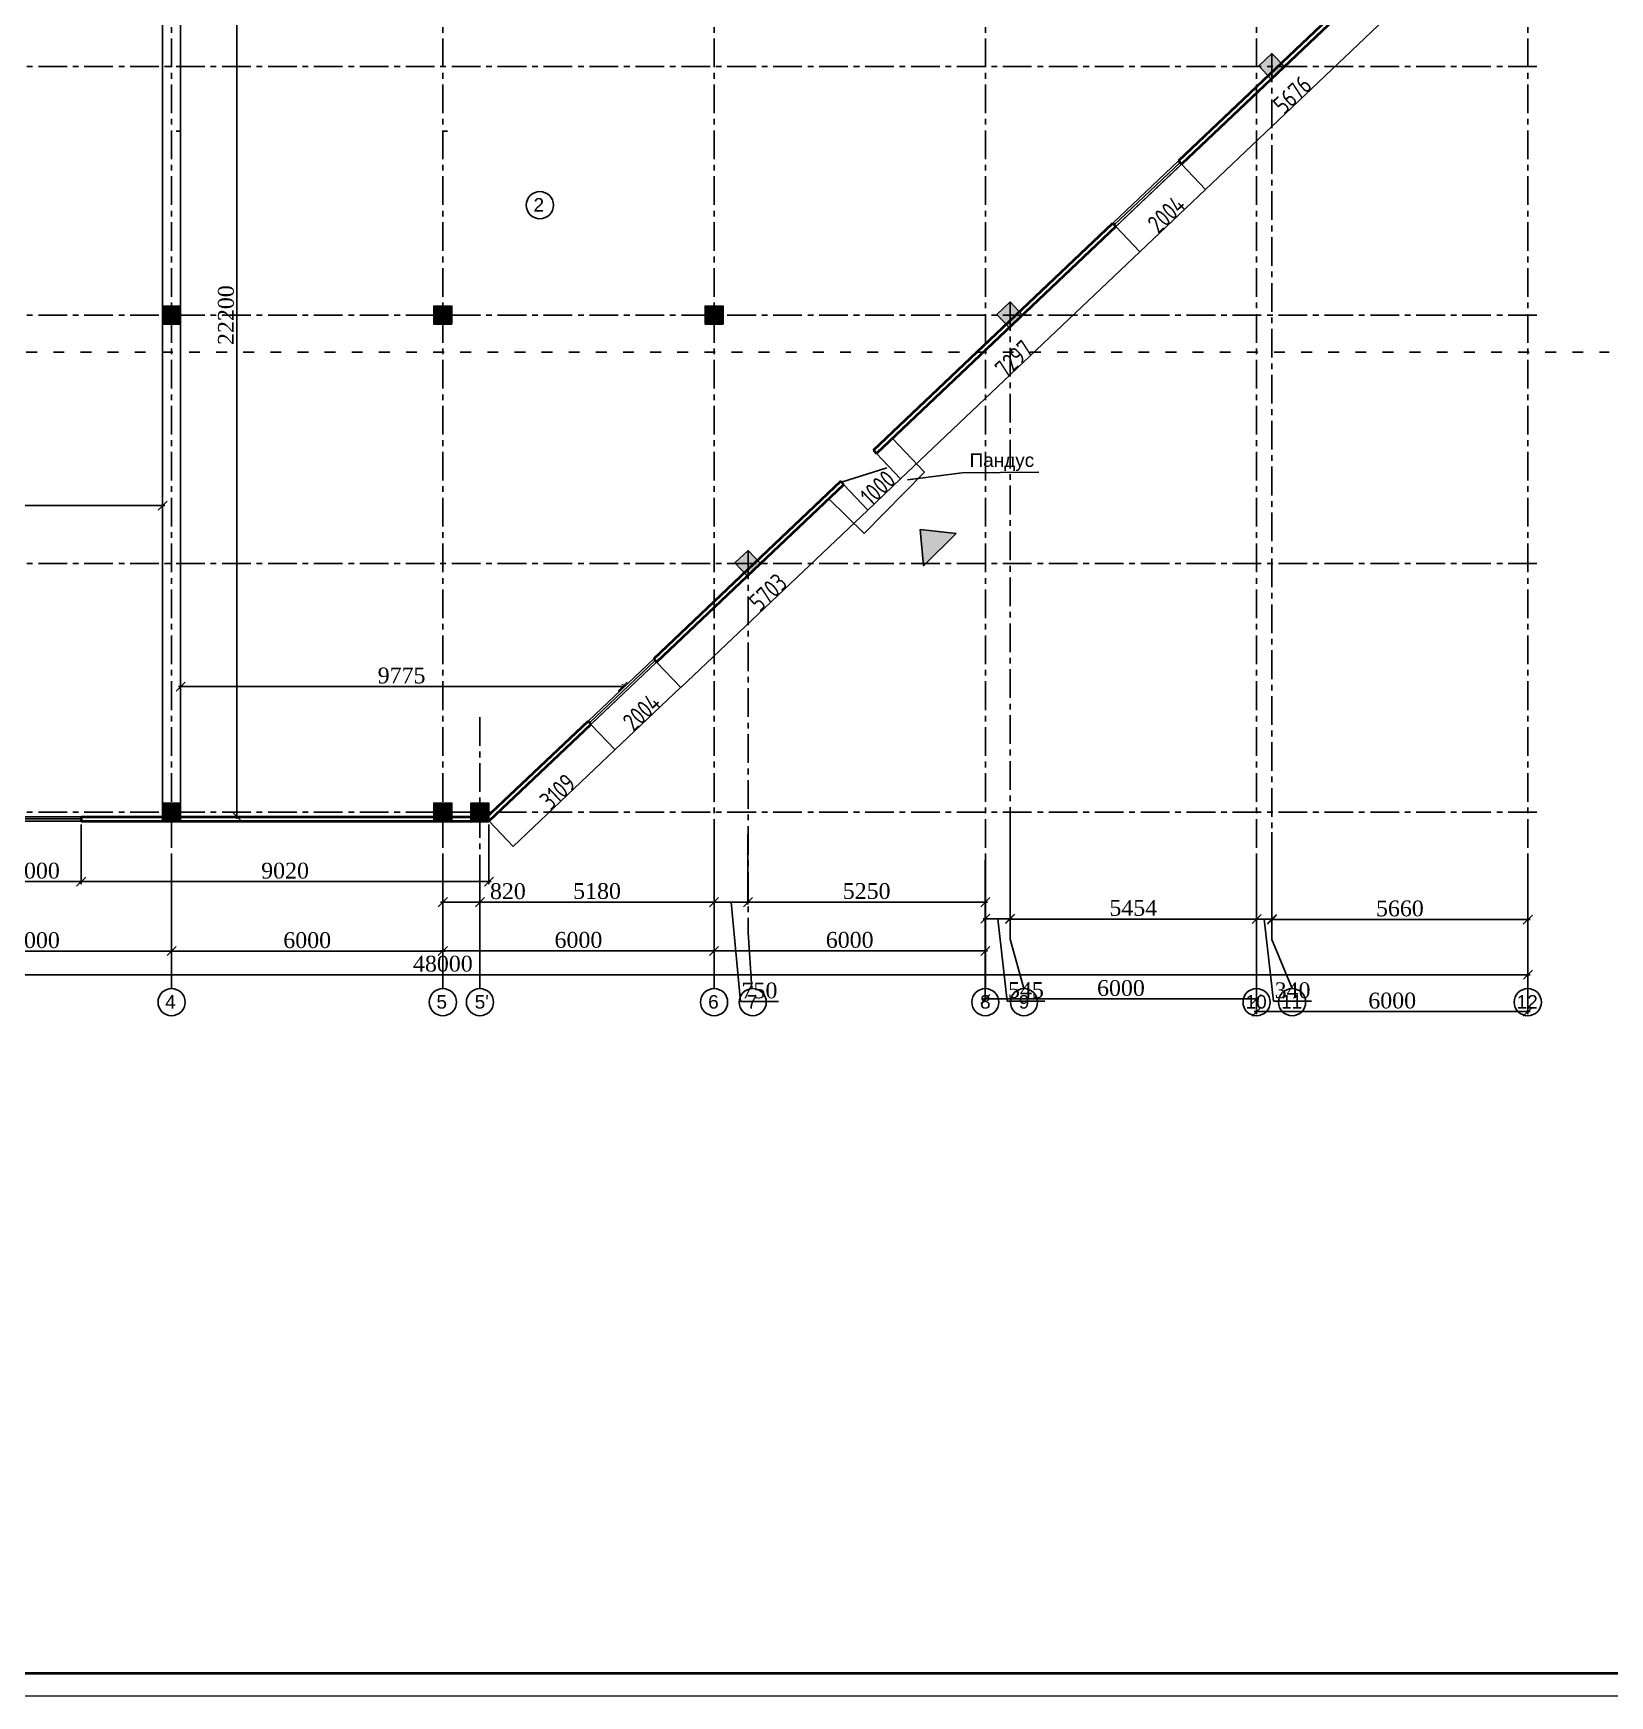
# Model space of a CAD drawing. Header units: millimetres. Extents: x 72928 to 1386960, y 320086 to 445536.
# Drawn here: x 889571 to 924442, y 367737 to 404527 of the extents above; entities that cross this region are included whole.
import ezdxf

# ---------------------------------------------------------------- set-up
doc = ezdxf.new("R2010")
doc.units = ezdxf.units.MM
doc.linetypes.add('ACAD_ISO03W100', pattern=[30, 12, -18])
doc.linetypes.add('CENTER', pattern=[50.8, 31.75, -6.35, 6.35, -6.35])
doc.layers.get('Defpoints').update_dxf_attribs({"color": 140})
doc.layers.add('ђЂЊЉЂ', color=7, linetype='Continuous')
doc.styles.add('Arch-Dim', font='romans.shx', dxfattribs={"width": 0.75})
doc.styles.add('ira', font='arial.ttf', dxfattribs={"height": 3})
doc.styles.add('J~stule', font='dutch.ttf')
doc.dimstyles.new('Annotative-UK', dxfattribs={"dimscale": 0, "dimtxt": 2.5, "dimasz": 1.5, "dimexe": 1.5, "dimexo": 1.5, "dimgap": 0.8, "dimtad": 1, "dimdec": 0, "dimdsep": 46, "dimtxsty": 'Arch-Dim', "dimblk": 'ARCHTICK', "dimcen": 2.5, "dimadec": 1, "dimazin": 2, "dimtfac": 1, "dimtdec": 0, "dimtix": 1, "dimtmove": 2, "dimatfit": 3, "dimfxl": 1, "dimtolj": 1, "dimtzin": 0, "dimarcsym": 0})
doc.dimstyles.new('J~style', dxfattribs={"dimscale": 100, "dimtxt": 3.5, "dimasz": 2, "dimexe": 0.55, "dimexo": 0.725, "dimtad": 1, "dimdec": 0, "dimdsep": 46, "dimtxsty": 'J~stule', "dimblk": 'OBLIQUE', "dimcen": 2, "dimdle": 0.5, "dimadec": 0, "dimazin": 0, "dimtfac": 1, "dimtdec": 0, "dimtmove": 0, "dimatfit": 3, "dimfxl": 1, "dimarcsym": 0})

# ---------------------------------------------------------------- blocks, each defined once
blk = doc.blocks.new('_Oblique')
at = {"color": 0, "linetype": 'ByBlock', "lineweight": -2}
blk.add_line((-0.5, -0.5), (0.5, 0.5), dxfattribs=at)
blk = doc.blocks.new('*D90')
at = {"color": 0, "lineweight": -2, "transparency": 16777216}
for p, q in [((874631, 384771), (874631, 383638)), ((922631, 384083), (922631, 383638)), ((874581, 383693), (922681, 383693))]:
    blk.add_line(p, q, dxfattribs=at)
at = {"layer": 'Defpoints', "color": 0, "transparency": 16777216}
for p in [(874631, 384843), (922631, 384156), (922631, 383693)]:
    blk.add_point(p, dxfattribs=at)
at = {"color": 0, "lineweight": -2, "transparency": 16777216, "xscale": 200, "yscale": 200, "zscale": 200, "rotation": 180}
blk.add_blockref('_Oblique', (874631, 383693), dxfattribs=at)
at = {"color": 0, "lineweight": -2, "transparency": 16777216, "xscale": 200, "yscale": 200, "zscale": 200}
blk.add_blockref('_Oblique', (922631, 383693), dxfattribs=at)
at = {"color": 0, "transparency": 16777216, "insert": (898631, 383935), "char_height": 350, "attachment_point": 5, "style": 'J~stule'}
blk.add_mtext('48000', dxfattribs=at)
blk = doc.blocks.new('*D93')
at = {"color": 0, "lineweight": -2, "transparency": 16777216}
for p, q in [((892630, 385338), (892630, 384160)), ((886580, 384215), (892680, 384215)), ((886630, 384443), (886630, 384160))]:
    blk.add_line(p, q, dxfattribs=at)
at = {"layer": 'Defpoints', "color": 0, "transparency": 16777216}
for p in [(892630, 385410), (886630, 384515), (892630, 384215)]:
    blk.add_point(p, dxfattribs=at)
at = {"color": 0, "lineweight": -2, "transparency": 16777216, "xscale": 200, "yscale": 200, "zscale": 200, "rotation": 180}
blk.add_blockref('_Oblique', (886630, 384215), dxfattribs=at)
at = {"color": 0, "lineweight": -2, "transparency": 16777216, "xscale": 200, "yscale": 200, "zscale": 200}
blk.add_blockref('_Oblique', (892630, 384215), dxfattribs=at)
at = {"color": 0, "transparency": 16777216, "insert": (889630, 384456), "char_height": 350, "attachment_point": 5, "style": 'J~stule'}
blk.add_mtext('6000', dxfattribs=at)
blk = doc.blocks.new('*D94')
at = {"color": 0, "lineweight": -2, "transparency": 16777216}
for p, q in [((892630, 385338), (892630, 384160)), ((898630, 384546), (898630, 384160)), ((892580, 384215), (898680, 384215))]:
    blk.add_line(p, q, dxfattribs=at)
at = {"layer": 'Defpoints', "color": 0, "transparency": 16777216}
for p in [(892630, 385410), (898630, 384619), (898630, 384215)]:
    blk.add_point(p, dxfattribs=at)
at = {"color": 0, "lineweight": -2, "transparency": 16777216, "xscale": 200, "yscale": 200, "zscale": 200, "rotation": 180}
blk.add_blockref('_Oblique', (892630, 384215), dxfattribs=at)
at = {"color": 0, "lineweight": -2, "transparency": 16777216, "xscale": 200, "yscale": 200, "zscale": 200}
blk.add_blockref('_Oblique', (898630, 384215), dxfattribs=at)
at = {"color": 0, "transparency": 16777216, "insert": (895630, 384456), "char_height": 350, "attachment_point": 5, "style": 'J~stule'}
blk.add_mtext('6000', dxfattribs=at)
blk = doc.blocks.new('*D95')
at = {"color": 0, "lineweight": -2, "transparency": 16777216}
for p, q in [((898630, 384546), (898630, 384166)), ((904630, 384546), (904630, 384166)), ((898580, 384221), (904680, 384221))]:
    blk.add_line(p, q, dxfattribs=at)
at = {"layer": 'Defpoints', "color": 0, "transparency": 16777216}
for p in [(898630, 384619), (904630, 384619), (904630, 384221)]:
    blk.add_point(p, dxfattribs=at)
at = {"color": 0, "lineweight": -2, "transparency": 16777216, "xscale": 200, "yscale": 200, "zscale": 200, "rotation": 180}
blk.add_blockref('_Oblique', (898630, 384221), dxfattribs=at)
at = {"color": 0, "lineweight": -2, "transparency": 16777216, "xscale": 200, "yscale": 200, "zscale": 200}
blk.add_blockref('_Oblique', (904630, 384221), dxfattribs=at)
at = {"color": 0, "transparency": 16777216, "insert": (901630, 384462), "char_height": 350, "attachment_point": 5, "style": 'J~stule'}
blk.add_mtext('6000', dxfattribs=at)
blk = doc.blocks.new('*D96')
at = {"color": 0, "lineweight": -2, "transparency": 16777216}
for p, q in [((910630, 386229), (910630, 384166)), ((904630, 384546), (904630, 384166)), ((904580, 384221), (910680, 384221))]:
    blk.add_line(p, q, dxfattribs=at)
at = {"layer": 'Defpoints', "color": 0, "transparency": 16777216}
for p in [(910630, 386301), (904630, 384619), (910630, 384221)]:
    blk.add_point(p, dxfattribs=at)
at = {"color": 0, "lineweight": -2, "transparency": 16777216, "xscale": 200, "yscale": 200, "zscale": 200, "rotation": 180}
blk.add_blockref('_Oblique', (904630, 384221), dxfattribs=at)
at = {"color": 0, "lineweight": -2, "transparency": 16777216, "xscale": 200, "yscale": 200, "zscale": 200}
blk.add_blockref('_Oblique', (910630, 384221), dxfattribs=at)
at = {"color": 0, "transparency": 16777216, "insert": (907630, 384462), "char_height": 350, "attachment_point": 5, "style": 'J~stule'}
blk.add_mtext('6000', dxfattribs=at)
blk = doc.blocks.new('*D97')
at = {"color": 0, "lineweight": -2, "transparency": 16777216}
for p, q in [((910630, 386229), (910630, 383101)), ((916630, 385229), (916630, 383101)), ((910580, 383156), (916680, 383156))]:
    blk.add_line(p, q, dxfattribs=at)
at = {"layer": 'Defpoints', "color": 0, "transparency": 16777216}
for p in [(910630, 386301), (916630, 385302), (916630, 383156)]:
    blk.add_point(p, dxfattribs=at)
at = {"color": 0, "lineweight": -2, "transparency": 16777216, "xscale": 200, "yscale": 200, "zscale": 200, "rotation": 180}
blk.add_blockref('_Oblique', (910630, 383156), dxfattribs=at)
at = {"color": 0, "lineweight": -2, "transparency": 16777216, "xscale": 200, "yscale": 200, "zscale": 200}
blk.add_blockref('_Oblique', (916630, 383156), dxfattribs=at)
at = {"color": 0, "transparency": 16777216, "insert": (913630, 383397), "char_height": 350, "attachment_point": 5, "style": 'J~stule'}
blk.add_mtext('6000', dxfattribs=at)
blk = doc.blocks.new('*D98')
at = {"color": 0, "lineweight": -2, "transparency": 16777216}
for p, q in [((916630, 385229), (916630, 382822)), ((922630, 385142), (922630, 382822)), ((916580, 382877), (922680, 382877))]:
    blk.add_line(p, q, dxfattribs=at)
at = {"layer": 'Defpoints', "color": 0, "transparency": 16777216}
for p in [(916630, 385302), (922630, 385215), (922630, 382877)]:
    blk.add_point(p, dxfattribs=at)
at = {"color": 0, "lineweight": -2, "transparency": 16777216, "xscale": 200, "yscale": 200, "zscale": 200, "rotation": 180}
blk.add_blockref('_Oblique', (916630, 382877), dxfattribs=at)
at = {"color": 0, "lineweight": -2, "transparency": 16777216, "xscale": 200, "yscale": 200, "zscale": 200}
blk.add_blockref('_Oblique', (922630, 382877), dxfattribs=at)
at = {"color": 0, "transparency": 16777216, "insert": (919630, 383119), "char_height": 350, "attachment_point": 5, "style": 'J~stule'}
blk.add_mtext('6000', dxfattribs=at)
blk = doc.blocks.new('*D99')
at = {"color": 0, "lineweight": -2, "transparency": 16777216}
for p, q in [((898580, 385299), (899451, 385299)), ((898630, 385297), (898630, 385354)), ((899451, 385464), (899451, 385244)), ((899451, 385299), (900488, 385299))]:
    blk.add_line(p, q, dxfattribs=at)
at = {"layer": 'Defpoints', "color": 0, "transparency": 16777216}
for p in [(898630, 385224), (899451, 385537), (899451, 385299)]:
    blk.add_point(p, dxfattribs=at)
at = {"color": 0, "lineweight": -2, "transparency": 16777216, "xscale": 200, "yscale": 200, "zscale": 200, "rotation": 180}
blk.add_blockref('_Oblique', (898630, 385299), dxfattribs=at)
at = {"color": 0, "lineweight": -2, "transparency": 16777216, "xscale": 200, "yscale": 200, "zscale": 200}
blk.add_blockref('_Oblique', (899451, 385299), dxfattribs=at)
at = {"color": 0, "transparency": 16777216, "insert": (900069, 385540), "char_height": 350, "attachment_point": 5, "style": 'J~stule'}
blk.add_mtext('820', dxfattribs=at)
blk = doc.blocks.new('*D100')
at = {"color": 0, "lineweight": -2, "transparency": 16777216}
for p, q in [((904631, 386813), (904631, 385244)), ((899401, 385299), (904681, 385299)), ((899451, 385464), (899451, 385244))]:
    blk.add_line(p, q, dxfattribs=at)
at = {"layer": 'Defpoints', "color": 0, "transparency": 16777216}
for p in [(904631, 386886), (899451, 385537), (904631, 385299)]:
    blk.add_point(p, dxfattribs=at)
at = {"color": 0, "lineweight": -2, "transparency": 16777216, "xscale": 200, "yscale": 200, "zscale": 200, "rotation": 180}
blk.add_blockref('_Oblique', (899451, 385299), dxfattribs=at)
at = {"color": 0, "lineweight": -2, "transparency": 16777216, "xscale": 200, "yscale": 200, "zscale": 200}
blk.add_blockref('_Oblique', (904631, 385299), dxfattribs=at)
at = {"color": 0, "transparency": 16777216, "insert": (902041, 385543), "char_height": 350, "attachment_point": 5, "style": 'J~stule'}
blk.add_mtext('5180', dxfattribs=at)
blk = doc.blocks.new('*D101')
at = {"color": 0, "lineweight": -2, "transparency": 16777216}
for p, q in [((905380, 386813), (905380, 385244)), ((904580, 385299), (905430, 385299)), ((904630, 385556), (904630, 385244)), ((905005, 385299), (905214, 383099)), ((905214, 383099), (906057, 383099))]:
    blk.add_line(p, q, dxfattribs=at)
at = {"layer": 'Defpoints', "color": 0, "transparency": 16777216}
for p in [(905380, 386886), (904630, 385629), (905380, 385299)]:
    blk.add_point(p, dxfattribs=at)
at = {"color": 0, "lineweight": -2, "transparency": 16777216, "xscale": 200, "yscale": 200, "zscale": 200, "rotation": 180}
blk.add_blockref('_Oblique', (904630, 385299), dxfattribs=at)
at = {"color": 0, "lineweight": -2, "transparency": 16777216, "xscale": 200, "yscale": 200, "zscale": 200}
blk.add_blockref('_Oblique', (905380, 385299), dxfattribs=at)
at = {"color": 0, "transparency": 16777216, "insert": (905635, 383343), "char_height": 350, "attachment_point": 5, "style": 'J~stule'}
blk.add_mtext('750', dxfattribs=at)
blk = doc.blocks.new('*D102')
at = {"color": 0, "lineweight": -2, "transparency": 16777216}
for p, q in [((905380, 386813), (905380, 385244)), ((910630, 385710), (910630, 385244)), ((905330, 385299), (910680, 385299))]:
    blk.add_line(p, q, dxfattribs=at)
at = {"layer": 'Defpoints', "color": 0, "transparency": 16777216}
for p in [(905380, 386886), (910630, 385782), (910630, 385299)]:
    blk.add_point(p, dxfattribs=at)
at = {"color": 0, "lineweight": -2, "transparency": 16777216, "xscale": 200, "yscale": 200, "zscale": 200, "rotation": 180}
blk.add_blockref('_Oblique', (905380, 385299), dxfattribs=at)
at = {"color": 0, "lineweight": -2, "transparency": 16777216, "xscale": 200, "yscale": 200, "zscale": 200}
blk.add_blockref('_Oblique', (910630, 385299), dxfattribs=at)
at = {"color": 0, "transparency": 16777216, "insert": (908005, 385543), "char_height": 350, "attachment_point": 5, "style": 'J~stule'}
blk.add_mtext('5250', dxfattribs=at)
blk = doc.blocks.new('*D103')
at = {"color": 0, "lineweight": -2, "transparency": 16777216}
for p, q in [((911176, 387356), (911176, 384877)), ((910630, 385710), (910630, 384877)), ((910580, 384932), (911226, 384932)), ((910903, 384932), (911112, 383107)), ((911112, 383107), (911944, 383107))]:
    blk.add_line(p, q, dxfattribs=at)
at = {"layer": 'Defpoints', "color": 0, "transparency": 16777216}
for p in [(911176, 387429), (910630, 385782), (911176, 384932)]:
    blk.add_point(p, dxfattribs=at)
at = {"color": 0, "lineweight": -2, "transparency": 16777216, "xscale": 200, "yscale": 200, "zscale": 200, "rotation": 180}
blk.add_blockref('_Oblique', (910630, 384932), dxfattribs=at)
at = {"color": 0, "lineweight": -2, "transparency": 16777216, "xscale": 200, "yscale": 200, "zscale": 200}
blk.add_blockref('_Oblique', (911176, 384932), dxfattribs=at)
at = {"color": 0, "transparency": 16777216, "insert": (911528, 383352), "char_height": 350, "attachment_point": 5, "style": 'J~stule'}
blk.add_mtext('545', dxfattribs=at)
blk = doc.blocks.new('*D104')
at = {"color": 0, "lineweight": -2, "transparency": 16777216}
for p, q in [((911176, 387356), (911176, 384869)), ((916630, 385546), (916630, 384869)), ((911126, 384924), (916680, 384924))]:
    blk.add_line(p, q, dxfattribs=at)
at = {"layer": 'Defpoints', "color": 0, "transparency": 16777216}
for p in [(911176, 387429), (916630, 385618), (916630, 384924)]:
    blk.add_point(p, dxfattribs=at)
at = {"color": 0, "lineweight": -2, "transparency": 16777216, "xscale": 200, "yscale": 200, "zscale": 200, "rotation": 180}
blk.add_blockref('_Oblique', (911176, 384924), dxfattribs=at)
at = {"color": 0, "lineweight": -2, "transparency": 16777216, "xscale": 200, "yscale": 200, "zscale": 200}
blk.add_blockref('_Oblique', (916630, 384924), dxfattribs=at)
at = {"color": 0, "transparency": 16777216, "insert": (913903, 385169), "char_height": 350, "attachment_point": 5, "style": 'J~stule'}
blk.add_mtext('5454', dxfattribs=at)
blk = doc.blocks.new('*D105')
at = {"color": 0, "lineweight": -2, "transparency": 16777216}
for p, q in [((916970, 386845), (916970, 384869)), ((916630, 385546), (916630, 384869)), ((916580, 384924), (917020, 384924)), ((916800, 384924), (917005, 383106)), ((917005, 383106), (917847, 383106))]:
    blk.add_line(p, q, dxfattribs=at)
at = {"layer": 'Defpoints', "color": 0, "transparency": 16777216}
for p in [(916970, 386917), (916630, 385618), (916970, 384924)]:
    blk.add_point(p, dxfattribs=at)
at = {"color": 0, "lineweight": -2, "transparency": 16777216, "xscale": 200, "yscale": 200, "zscale": 200, "rotation": 180}
blk.add_blockref('_Oblique', (916630, 384924), dxfattribs=at)
at = {"color": 0, "lineweight": -2, "transparency": 16777216, "xscale": 200, "yscale": 200, "zscale": 200}
blk.add_blockref('_Oblique', (916970, 384924), dxfattribs=at)
at = {"color": 0, "transparency": 16777216, "insert": (917426, 383347), "char_height": 350, "attachment_point": 5, "style": 'J~stule'}
blk.add_mtext('340', dxfattribs=at)
blk = doc.blocks.new('*D106')
at = {"color": 0, "lineweight": -2, "transparency": 16777216}
for p, q in [((916970, 386845), (916970, 384858)), ((922630, 385349), (922630, 384858)), ((916920, 384913), (922680, 384913))]:
    blk.add_line(p, q, dxfattribs=at)
at = {"layer": 'Defpoints', "color": 0, "transparency": 16777216}
for p in [(916970, 386917), (922630, 385421), (922630, 384913)]:
    blk.add_point(p, dxfattribs=at)
at = {"color": 0, "lineweight": -2, "transparency": 16777216, "xscale": 200, "yscale": 200, "zscale": 200, "rotation": 180}
blk.add_blockref('_Oblique', (916970, 384913), dxfattribs=at)
at = {"color": 0, "lineweight": -2, "transparency": 16777216, "xscale": 200, "yscale": 200, "zscale": 200}
blk.add_blockref('_Oblique', (922630, 384913), dxfattribs=at)
at = {"color": 0, "transparency": 16777216, "insert": (919800, 385158), "char_height": 350, "attachment_point": 5, "style": 'J~stule'}
blk.add_mtext('5660', dxfattribs=at)
blk = doc.blocks.new('*D125')
at = {"color": 0, "lineweight": -2, "transparency": 16777216}
for p, q in [((874581, 394468), (874581, 394020)), ((874531, 394075), (892480, 394075)), ((892430, 394198), (892430, 394020))]:
    blk.add_line(p, q, dxfattribs=at)
at = {"layer": 'Defpoints', "color": 0, "transparency": 16777216}
for p in [(874581, 394540), (892430, 394270), (892430, 394075)]:
    blk.add_point(p, dxfattribs=at)
at = {"color": 0, "lineweight": -2, "transparency": 16777216, "xscale": 200, "yscale": 200, "zscale": 200, "rotation": 180}
blk.add_blockref('_Oblique', (874581, 394075), dxfattribs=at)
at = {"color": 0, "lineweight": -2, "transparency": 16777216, "xscale": 200, "yscale": 200, "zscale": 200}
blk.add_blockref('_Oblique', (892430, 394075), dxfattribs=at)
at = {"color": 0, "transparency": 16777216, "insert": (883506, 394320), "char_height": 350, "attachment_point": 5, "style": 'J~stule'}
blk.add_mtext('17850', dxfattribs=at)
blk = doc.blocks.new('*D126')
at = {"color": 0, "lineweight": -2, "transparency": 16777216}
for p, q in [((893204, 409390), (894130, 409390)), ((894075, 387140), (894075, 409440)), ((894028, 387190), (894130, 387190))]:
    blk.add_line(p, q, dxfattribs=at)
at = {"layer": 'Defpoints', "color": 0, "transparency": 16777216}
for p in [(893132, 409390), (894075, 409390), (893956, 387190)]:
    blk.add_point(p, dxfattribs=at)
at = {"color": 0, "lineweight": -2, "transparency": 16777216, "xscale": 200, "yscale": 200, "zscale": 200}
for p, rotation in [((894075, 409390), 90), ((894075, 387190), 270)]:
    blk.add_blockref('_Oblique', p, dxfattribs=dict(at, rotation=rotation))
at = {"color": 0, "transparency": 16777216, "insert": (893834, 398290), "char_height": 350, "attachment_point": 5, "rotation": 90, "style": 'J~stule'}
blk.add_mtext('22200', dxfattribs=at)
blk = doc.blocks.new('*D128')
at = {"color": 0, "lineweight": -2, "transparency": 16777216}
for p, q in [((892830, 390383), (892830, 390013)), ((892780, 390068), (902655, 390068)), ((902605, 390105), (902605, 390123))]:
    blk.add_line(p, q, dxfattribs=at)
at = {"layer": 'Defpoints', "color": 0, "transparency": 16777216}
for p in [(892830, 390455), (902605, 390068), (902605, 390032)]:
    blk.add_point(p, dxfattribs=at)
at = {"color": 0, "lineweight": -2, "transparency": 16777216, "xscale": 200, "yscale": 200, "zscale": 200, "rotation": 180}
blk.add_blockref('_Oblique', (892830, 390068), dxfattribs=at)
at = {"color": 0, "lineweight": -2, "transparency": 16777216, "xscale": 200, "yscale": 200, "zscale": 200}
blk.add_blockref('_Oblique', (902605, 390068), dxfattribs=at)
at = {"color": 0, "transparency": 16777216, "insert": (897718, 390313), "char_height": 350, "attachment_point": 5, "style": 'J~stule'}
blk.add_mtext('9775', dxfattribs=at)
blk = doc.blocks.new('*D116')
at = {"color": 0, "lineweight": -2, "transparency": 16777216}
for p, q in [((888630, 387018), (888630, 385698)), ((890630, 387018), (890630, 385698)), ((888580, 385753), (890680, 385753))]:
    blk.add_line(p, q, dxfattribs=at)
at = {"layer": 'Defpoints', "color": 0, "transparency": 16777216}
for p in [(888630, 387090), (890630, 387090), (890630, 385753)]:
    blk.add_point(p, dxfattribs=at)
at = {"color": 0, "lineweight": -2, "transparency": 16777216, "xscale": 200, "yscale": 200, "zscale": 200, "rotation": 180}
blk.add_blockref('_Oblique', (888630, 385753), dxfattribs=at)
at = {"color": 0, "lineweight": -2, "transparency": 16777216, "xscale": 200, "yscale": 200, "zscale": 200}
blk.add_blockref('_Oblique', (890630, 385753), dxfattribs=at)
at = {"color": 0, "transparency": 16777216, "insert": (889630, 385994), "char_height": 350, "attachment_point": 5, "style": 'J~stule'}
blk.add_mtext('2000', dxfattribs=at)
blk = doc.blocks.new('*D117')
at = {"color": 0, "lineweight": -2, "transparency": 16777216}
for p, q in [((890630, 387018), (890630, 385698)), ((899651, 387018), (899651, 385698)), ((890580, 385753), (899701, 385753))]:
    blk.add_line(p, q, dxfattribs=at)
at = {"layer": 'Defpoints', "color": 0, "transparency": 16777216}
for p in [(890630, 387090), (899651, 387090), (899651, 385753)]:
    blk.add_point(p, dxfattribs=at)
at = {"color": 0, "lineweight": -2, "transparency": 16777216, "xscale": 200, "yscale": 200, "zscale": 200, "rotation": 180}
blk.add_blockref('_Oblique', (890630, 385753), dxfattribs=at)
at = {"color": 0, "lineweight": -2, "transparency": 16777216, "xscale": 200, "yscale": 200, "zscale": 200}
blk.add_blockref('_Oblique', (899651, 385753), dxfattribs=at)
at = {"color": 0, "transparency": 16777216, "insert": (895141, 385994), "char_height": 350, "attachment_point": 5, "style": 'J~stule'}
blk.add_mtext('9020', dxfattribs=at)
blk = doc.blocks.new('_ArchTick')
at = {"color": 0, "linetype": 'ByBlock', "const_width": 0.15}
blk.add_lwpolyline([(-0.5, -0.5), (0.5, 0.5)], dxfattribs=at)
blk = doc.blocks.new('*D118')
at = {"color": 0, "lineweight": -2, "transparency": 16777216}
for p, q in [((901907, 389229), (902439, 388669)), ((900183, 386529), (902438, 388670)), ((899652, 387089), (900184, 386528))]:
    blk.add_line(p, q, dxfattribs=at)
at = {"layer": 'Defpoints', "color": 0, "transparency": 16777216}
for p in [(901906, 389231), (902438, 388670), (899651, 387090)]:
    blk.add_point(p, dxfattribs=at)
at = {"color": 0, "lineweight": -2, "transparency": 16777216, "xscale": 1.5, "yscale": 1.5, "zscale": 1.5}
for p, rotation in [((902438, 388670), 43.50549265948887), ((900183, 386529), 223.5054926594889)]:
    blk.add_blockref('_ArchTick', p, dxfattribs=dict(at, rotation=rotation))
at = {"color": 0, "transparency": 16777216, "insert": (901172, 387745), "char_height": 400, "attachment_point": 5, "rotation": 43.5055, "style": 'Arch-Dim'}
blk.add_mtext('\\A1;3109', dxfattribs=at)
blk = doc.blocks.new('*D119')
at = {"color": 0, "lineweight": -2, "transparency": 16777216}
for p, q in [((903360, 390609), (903892, 390048)), ((902438, 388670), (903891, 390049)), ((901907, 389229), (902439, 388669))]:
    blk.add_line(p, q, dxfattribs=at)
at = {"layer": 'Defpoints', "color": 0, "transparency": 16777216}
for p in [(903359, 390610), (903891, 390049), (901906, 389231)]:
    blk.add_point(p, dxfattribs=at)
at = {"color": 0, "lineweight": -2, "transparency": 16777216, "xscale": 1.5, "yscale": 1.5, "zscale": 1.5}
for p, rotation in [((903891, 390049), 43.5063542146918), ((902438, 388670), 223.5063542146918)]:
    blk.add_blockref('_ArchTick', p, dxfattribs=dict(at, rotation=rotation))
at = {"color": 0, "transparency": 16777216, "insert": (903027, 389505), "char_height": 400, "attachment_point": 5, "rotation": 43.5064, "style": 'Arch-Dim'}
blk.add_mtext('\\A1;2004', dxfattribs=at)
blk = doc.blocks.new('*D120')
at = {"color": 0, "lineweight": -2, "transparency": 16777216}
for p, q in [((907497, 394535), (908029, 393975)), ((903892, 390049), (908028, 393976)), ((903360, 390609), (903893, 390048))]:
    blk.add_line(p, q, dxfattribs=at)
at = {"layer": 'Defpoints', "color": 0, "transparency": 16777216}
for p in [(907496, 394536), (908028, 393976), (903359, 390610)]:
    blk.add_point(p, dxfattribs=at)
at = {"color": 0, "lineweight": -2, "transparency": 16777216, "xscale": 1.5, "yscale": 1.5, "zscale": 1.5}
for p, rotation in [((908028, 393976), 43.5063542146918), ((903892, 390049), 223.5063542146918)]:
    blk.add_blockref('_ArchTick', p, dxfattribs=dict(at, rotation=rotation))
at = {"color": 0, "transparency": 16777216, "insert": (905822, 392158), "char_height": 400, "attachment_point": 5, "rotation": 43.5064, "style": 'Arch-Dim'}
blk.add_mtext('\\A1;5703', dxfattribs=at)
blk = doc.blocks.new('*D121')
at = {"color": 0, "lineweight": -2, "transparency": 16777216}
for p, q in [((908224, 395225), (908756, 394664)), ((907497, 394535), (908029, 393975)), ((908028, 393976), (908755, 394665)), ((908755, 394665), (908756, 394666)), ((908028, 393976), (908027, 393975))]:
    blk.add_line(p, q, dxfattribs=at)
at = {"layer": 'Defpoints', "color": 0, "transparency": 16777216}
for p in [(908223, 395226), (907496, 394536), (908755, 394665)]:
    blk.add_point(p, dxfattribs=at)
at = {"color": 0, "lineweight": -2, "transparency": 16777216, "xscale": 1.5, "yscale": 1.5, "zscale": 1.5}
for p, rotation in [((908755, 394665), 223.5063542146918), ((908028, 393976), 43.50635421469178)]:
    blk.add_blockref('_ArchTick', p, dxfattribs=dict(at, rotation=rotation))
at = {"color": 0, "transparency": 16777216, "insert": (908253, 394466), "char_height": 400, "attachment_point": 5, "rotation": 43.5064, "style": 'Arch-Dim'}
blk.add_mtext('\\A1;1000', dxfattribs=at)
blk = doc.blocks.new('*D122')
at = {"color": 0, "lineweight": -2, "transparency": 16777216}
for p, q in [((913517, 400248), (914049, 399688)), ((908755, 394665), (914048, 399689)), ((908224, 395225), (908756, 394664))]:
    blk.add_line(p, q, dxfattribs=at)
at = {"layer": 'Defpoints', "color": 0, "transparency": 16777216}
for p in [(913516, 400250), (914048, 399689), (908223, 395226)]:
    blk.add_point(p, dxfattribs=at)
at = {"color": 0, "lineweight": -2, "transparency": 16777216, "xscale": 1.5, "yscale": 1.5, "zscale": 1.5}
for p, rotation in [((914048, 399689), 43.5063542146918), ((908755, 394665), 223.5063542146918)]:
    blk.add_blockref('_ArchTick', p, dxfattribs=dict(at, rotation=rotation))
at = {"color": 0, "transparency": 16777216, "insert": (911263, 397323), "char_height": 400, "attachment_point": 5, "rotation": 43.5064, "style": 'Arch-Dim'}
blk.add_mtext('\\A1;7297', dxfattribs=at)
blk = doc.blocks.new('*D107')
at = {"color": 0, "lineweight": -2, "transparency": 16777216}
for p, q in [((914970, 401628), (915502, 401067)), ((914048, 399689), (915501, 401068)), ((913517, 400248), (914049, 399688))]:
    blk.add_line(p, q, dxfattribs=at)
at = {"layer": 'Defpoints', "color": 0, "transparency": 16777216}
for p in [(914969, 401629), (915501, 401068), (913516, 400250)]:
    blk.add_point(p, dxfattribs=at)
at = {"color": 0, "lineweight": -2, "transparency": 16777216, "xscale": 1.5, "yscale": 1.5, "zscale": 1.5}
for p, rotation in [((915501, 401068), 43.5063542146918), ((914048, 399689), 223.5063542146918)]:
    blk.add_blockref('_ArchTick', p, dxfattribs=dict(at, rotation=rotation))
at = {"color": 0, "transparency": 16777216, "insert": (914636, 400524), "char_height": 400, "attachment_point": 5, "rotation": 43.5064, "style": 'Arch-Dim'}
blk.add_mtext('\\A1;2004', dxfattribs=at)
blk = doc.blocks.new('*D108')
at = {"color": 0, "lineweight": -2, "transparency": 16777216}
for p, q in [((919087, 405535), (919619, 404975)), ((915501, 401068), (919618, 404976)), ((914970, 401628), (915502, 401067))]:
    blk.add_line(p, q, dxfattribs=at)
at = {"layer": 'Defpoints', "color": 0, "transparency": 16777216}
for p in [(919086, 405536), (919618, 404976), (914969, 401629)]:
    blk.add_point(p, dxfattribs=at)
at = {"color": 0, "lineweight": -2, "transparency": 16777216, "xscale": 1.5, "yscale": 1.5, "zscale": 1.5}
for p, rotation in [((919618, 404976), 43.5063542146918), ((915501, 401068), 223.5063542146918)]:
    blk.add_blockref('_ArchTick', p, dxfattribs=dict(at, rotation=rotation))
at = {"color": 0, "transparency": 16777216, "insert": (917421, 403168), "char_height": 400, "attachment_point": 5, "rotation": 43.5064, "style": 'Arch-Dim'}
blk.add_mtext('\\A1;5676', dxfattribs=at)

msp = doc.modelspace()

# ---------------------------------------------------------------- hatches: boundary and pattern name
h = msp.add_hatch(color=256)
h.dxf.hatch_style = 1
h.paths.add_polyline_path([(916680.4, 403804.9), (916970.6, 404080.2), (917245.9, 403790.1), (916955.8, 403514.7)])
h = msp.add_hatch(color=256)
h.dxf.hatch_style = 1
h.paths.add_polyline_path([(892830.4, 398090.1), (892430.4, 398090.1), (892430.4, 398490.1), (892830.4, 398490.1)])
h = msp.add_hatch(color=256)
h.dxf.hatch_style = 1
h.paths.add_polyline_path([(898830.4, 398090.1), (898430.4, 398090.1), (898430.4, 398490.1), (898830.4, 398490.1)])
h = msp.add_hatch(color=256)
h.dxf.hatch_style = 1
h.paths.add_polyline_path([(904830.3, 398090.1), (904430.3, 398090.1), (904430.3, 398490.1), (904830.3, 398490.1)])
h = msp.add_hatch(color=256)
h.dxf.hatch_style = 1
h.paths.add_polyline_path([(910885.6, 398304.9), (911175.8, 398580.2), (911451.1, 398290.1), (911161, 398014.7)])
h = msp.add_hatch(color=1)
h.dxf.hatch_style = 1
h.paths.add_polyline_path([(909988.4, 393456.9), (909258.8, 392744.1), (909190.3, 393543.9)])
h = msp.add_hatch(color=256)
h.dxf.hatch_style = 1
h.paths.add_polyline_path([(905090.8, 392804.9), (905381, 393080.2), (905656.3, 392790.1), (905366.2, 392514.7)])
h = msp.add_hatch(color=256)
h.dxf.hatch_style = 1
h.paths.add_polyline_path([(892830.4, 387090.1), (892430.4, 387090.1), (892430.4, 387490.1), (892830.4, 387490.1)])
h = msp.add_hatch(color=256)
h.dxf.hatch_style = 1
h.paths.add_polyline_path([(898830.4, 387090.1), (898430.4, 387090.1), (898430.4, 387490.1), (898830.4, 387490.1)])
h = msp.add_hatch(color=256)
h.dxf.hatch_style = 1
h.paths.add_polyline_path([(899650.8, 387090.1), (899250.8, 387090.1), (899250.8, 387490.1), (899650.8, 387490.1)])

# ---------------------------------------------------------------- linework, layer by layer
at = {"color": 1, "linetype": 'CENTER', "ltscale": 20}
for p, q in [((892630.4, 409490.1), (892630.4, 383385.7)), ((898630.4, 409490.1), (898630.4, 383385.7)), ((904630.3, 409490.1), (904630.3, 383385.7)), ((910630.3, 409490.1), (910630.3, 383385.7)), ((916630, 409490.1), (916630, 383385.7)), ((922630, 409490.1), (922630, 383385.7)), ((916970.6, 404080.2), (916970.6, 386323.1)), ((922830, 403790.1), (869839.7, 403790.1)), ((911175.8, 398580.2), (911175.8, 386290.1)), ((922830, 398290.1), (869839.7, 398290.1)), ((905381, 393080.2), (905381, 384630.1)), ((922830, 392790.1), (869839.7, 392790.1)), ((899450.8, 389392.1), (899450.8, 383385.7)), ((922830, 387290.1), (869839.7, 387290.1))]:
    msp.add_line(p, q, dxfattribs=at)
for p, q in [((892430.4, 409090.1), (892430.4, 387490.1)), ((892830.4, 409090.1), (892830.4, 387490.1)), ((908222.8, 395226), (922830, 409090.1)), ((892730.4, 402358.1), (892830.4, 402358.1)), ((898730.4, 402358.1), (898630.4, 402358.1)), ((914904.5, 401705.7), (913451.2, 400326.3)), ((913483.4, 400287.9), (914936.7, 401667.3)), ((913515.6, 400249.5), (914968.9, 401628.9)), ((909287.7, 394815), (908577.8, 395562.9)), ((907447.8, 394593.8), (908451.7, 394907)), ((907951.2, 393458.3), (909287.7, 394815)), ((910120.2, 394797.3), (908908.2, 394643.3)), ((911811.2, 394812.3), (910120.2, 394797.3)), ((899650.8, 387090.1), (907496.1, 394536.3)), ((907170.6, 394227.3), (907951.2, 393458.3)), ((903294.9, 390686.7), (901842.2, 389307.8)), ((901873.3, 389269.4), (903326.7, 390648.8)), ((901906, 389230.5), (903359.3, 390610)), ((874430.8, 387090.1), (899650.8, 387090.1)), ((888630.4, 387140.1), (890630.4, 387140.1)), ((892630.4, 383385.7), (892630.4, 386301.1)), ((898630.4, 383385.7), (898630.4, 386301.1)), ((899450.8, 383385.7), (899450.8, 386301.1)), ((904630.3, 383385.7), (904630.3, 386301.1)), ((910630.3, 383385.7), (910630.3, 386301.1)), ((916630, 383385.7), (916630, 386301.1)), ((916630, 383385.7), (916630, 386301.1)), ((922630, 383385.7), (922630, 386301.1)), ((911175.8, 384476.3), (911175.8, 384932.4)), ((916970.6, 384470), (916970.6, 384923.7)), ((905381, 384630.1), (905465.1, 383385)), ((911175.8, 384476.3), (911484.7, 383385.7)), ((916970.6, 384470), (917415.5, 383385.7))]:
    msp.add_line(p, q)
at = {"lineweight": 40}
for p, q in [((919021.3, 405613.1), (914904.5, 401705.7)), ((919085.7, 405536.3), (914968.9, 401628.9)), ((914904.5, 401705.7), (914968.9, 401628.9)), ((908158.4, 395302.7), (913451.2, 400326.3)), ((913451.2, 400326.3), (913515.6, 400249.5)), ((913515.6, 400249.5), (908222.8, 395226)), ((908158.4, 395302.7), (908222.8, 395226)), ((907431.7, 394613), (903294.9, 390686.7)), ((907496.1, 394536.3), (903359.3, 390610)), ((907431.7, 394613), (907496.1, 394536.3)), ((903294.9, 390686.7), (903359.3, 390610)), ((899582, 387162.6), (901841.7, 389307.4)), ((901841.6, 389307.3), (901850.5, 389296.6)), ((901841.6, 389307.3), (901906, 389230.5)), ((901906, 389230.5), (899650.8, 387090.1)), ((890630.4, 387190.1), (899601.7, 387190.1)), ((890630.4, 387190.1), (890630.4, 387090.1)), ((890630.4, 387090.1), (899650.8, 387090.1))]:
    msp.add_line(p, q, dxfattribs=at)
at = {"color": 1, "linetype": 'ACAD_ISO03W100', "ltscale": 20}
msp.add_line((869016.1, 397468.8), (924429.1, 397468.8), dxfattribs=at)
at = {"lineweight": 20}
msp.add_lwpolyline([(849757.2, 367737.1), (953857.2, 367737.1), (953857.2, 427137.1), (849757.2, 427137.1)], close=True, dxfattribs=at)
at = {"lineweight": 40}
msp.add_lwpolyline([(851757.2, 368237.1), (953357.2, 368237.1), (953357.2, 426637.1), (851757.2, 426637.1)], close=True, dxfattribs=at)
for points in [[(916680.4, 403804.9), (916970.6, 404080.2), (917245.9, 403790.1), (916955.8, 403514.7)], [(892830.4, 398090.1), (892430.4, 398090.1), (892430.4, 398490.1), (892830.4, 398490.1)], [(898830.4, 398090.1), (898430.4, 398090.1), (898430.4, 398490.1), (898830.4, 398490.1)], [(904830.3, 398090.1), (904430.3, 398090.1), (904430.3, 398490.1), (904830.3, 398490.1)], [(910885.6, 398304.9), (911175.8, 398580.2), (911451.1, 398290.1), (911161, 398014.7)], [(909988.4, 393456.9), (909258.8, 392744.1), (909190.3, 393543.9), (909190.3, 393543.9)], [(905090.8, 392804.9), (905381, 393080.2), (905656.3, 392790.1), (905366.2, 392514.7)], [(892830.4, 387090.1), (892430.4, 387090.1), (892430.4, 387490.1), (892830.4, 387490.1)], [(898830.4, 387090.1), (898430.4, 387090.1), (898430.4, 387490.1), (898830.4, 387490.1)], [(899650.8, 387090.1), (899250.8, 387090.1), (899250.8, 387490.1), (899650.8, 387490.1)], [(890630.4, 387090.1), (888630.4, 387090.1), (888630.4, 387190.1), (890630.4, 387190.1)]]:
    msp.add_lwpolyline(points, close=True)
for centre in [(900776.8, 400722.9), (892630.4, 383085.7), (898630.4, 383085.7), (899450.8, 383085.7), (904630.3, 383085.7), (905485.3, 383085.7), (910630.3, 383085.7), (911484.7, 383085.7), (916630, 383085.7), (917415.5, 383085.7), (922630, 383085.7)]:
    msp.add_circle(centre, 300)

# ---------------------------------------------------------------- texts
at = {"lineweight": 20, "style": 'ira'}
msp.add_text('Пандус', height=300, dxfattribs=at).set_placement((910281.2, 394930.3))
at = {"layer": 'ђЂЊЉЂ', "color": 7, "style": 'ira'}
for s, p in [('2', (900636.2, 400580.3)), ('4', (892489.8, 382943)), ('5', (898489.7, 382943)), ("5'", (899334.6, 382943)), ('6', (904499.4, 382943)), ('7', (905354.3, 382943)), ('8', (910515.2, 382943)), ('9', (911369.6, 382943)), ('10', (916387.1, 382943)), ('11', (917172.6, 382943)), ('12', (922383.8, 382943))]:
    msp.add_text(s, height=300, dxfattribs=at).set_placement(p)

# ---------------------------------------------------------------- dimensions: what is measured, and where the dimension line sits
dim = msp.add_linear_dim(base=(894075, 409390.1), p1=(893956, 387190.1), p2=(893131.9, 409390.1), angle=90, dimstyle='J~style')
dim.commit()
dim.dimension.update_dxf_attribs({"geometry": '*D126', "text_midpoint": (893834, 398290.1)})
for base, p1, p2, picture, middle in [((919617.7, 404975.9), (914968.9, 401628.9), (919085.7, 405536.3), '*D108', (917421.1, 403167.7)), ((915500.9, 401068.4), (913515.6, 400249.5), (914968.9, 401628.9), '*D107', (914636, 400524.3)), ((914047.6, 399689), (908222.8, 395226), (913515.6, 400249.5), '*D122', (911263, 397322.8)), ((908028.2, 393975.7), (903359.2, 390610.1), (907495.9, 394536.5), '*D120', (905821.6, 392158.1)), ((903891.5, 390049.3), (901906, 389230.5), (903359.2, 390610.1), '*D119', (903026.6, 389505.2))]:
    dim = msp.add_linear_dim(base=base, p1=p1, p2=p2, angle=223.50635, dimstyle='Annotative-UK', override={"dimtxt": 400, "dimtoh": 1, "dimzin": 3})
    dim.commit()
    dim.dimension.update_dxf_attribs({"geometry": picture, "text_midpoint": middle})
dim = msp.add_linear_dim(base=(908754.9, 394665.4), p1=(907496.1, 394536.3), p2=(908222.8, 395226), angle=223.50635, text='1000', dimstyle='Annotative-UK', override={"dimtxt": 400, "dimtoh": 1, "dimzin": 3})
dim.commit()
dim.dimension.update_dxf_attribs({"geometry": '*D121', "text_midpoint": (908253.3, 394466.2)})
for base, p1, p2, picture, middle in [((892430.4, 394075.3), (874580.8, 394540.1), (892430.4, 394270.3), '*D125', (883505.6, 394320.1)), ((902605.5, 390068.3), (892830.4, 390455.3), (902605.5, 390032.3), '*D128', (897718, 390313.1)), ((899450.8, 385298.5), (898630.4, 385224.2), (899450.8, 385536.9), '*D99', (900069.3, 385539.8)), ((922631, 383693.3), (874630.8, 384843.4), (922631, 384156), '*D90', (898630.9, 383934.6))]:
    dim = msp.add_linear_dim(base=base, p1=p1, p2=p2, dimstyle='J~style')
    dim.commit()
    dim.dimension.update_dxf_attribs({"geometry": picture, "text_midpoint": middle})
dim = msp.add_aligned_dim(p1=(899650.8, 387090.1), p2=(901906, 389230.5), distance=-773, dimstyle='Annotative-UK', override={"dimtxt": 400, "dimtoh": 1, "dimzin": 3})
dim.commit()
dim.dimension.update_dxf_attribs({"geometry": '*D118', "text_midpoint": (901172.3, 387745.3)})
for base, p1, p2, picture, middle in [((911175.7693, 384932.3598), (910630.3005, 385782.0527), (911175.7693, 387428.9317), '*D103', (911174.2135, 383106.7452)), ((905380, 385298.5), (904630.3, 385628.9), (905380, 386885.6), '*D101', (905276.3, 383098.7)), ((916969.6, 384923.7), (916630, 385618.4), (916969.6, 386917.1), '*D105', (917067.6, 383105.7))]:
    dim = msp.add_linear_dim(base=base, p1=p1, p2=p2, dimstyle='J~style', override={"dimtmove": 1})
    dim.commit()
    dim.dimension.update_dxf_attribs({"geometry": picture, "text_midpoint": middle, "dimtype": 160})
for base, p1, p2, picture, middle in [((916630, 384923.7), (911175.8, 387428.9), (916630, 385618.4), '*D104', (913902.9, 385168.5)), ((890630.4, 385753.1), (888630.4, 387090.1), (890630.4, 387090.1), '*D116', (889630.4, 385994.1)), ((899650.8, 385753.1), (890630.4, 387090.1), (899650.8, 387090.1), '*D117', (895140.6, 385994.1)), ((904631.3378, 385298.5431), (899450.8479, 385536.8713), (904631.3378, 386885.5782), '*D100', (902041.0928, 385543.3246)), ((910630.3, 385298.5), (905380, 386885.6), (910630.3, 385782.1), '*D102', (908005.1, 385543.3)), ((922630, 384913.4), (916969.6, 386917.1), (922630, 385421.2), '*D106', (919799.8, 385158.1)), ((910630.3, 384220.9), (904630.3, 384618.9), (910630.3, 386301.1), '*D96', (907630.3, 384461.9)), ((916630, 383156.4), (910630.3, 386301.1), (916630, 385301.5), '*D97', (913630.1, 383397.5)), ((892630.4, 384215.4), (886630.4, 384515.1), (892630.4, 385410.4), '*D93', (889630.4, 384456.5)), ((898630.4, 384215.4), (892630.4, 385410.4), (898630.4, 384618.9), '*D94', (895630.4, 384456.5)), ((922630, 382877.5), (916630, 385301.5), (922630, 385214.8), '*D98', (919630, 383118.5)), ((904630.3, 384220.9), (898630.4, 384618.9), (904630.3, 384618.9), '*D95', (901630.4, 384461.9))]:
    dim = msp.add_linear_dim(base=base, p1=p1, p2=p2, dimstyle='J~style', override={"dimtmove": 1})
    dim.commit()
    dim.dimension.update_dxf_attribs({"geometry": picture, "text_midpoint": middle})

doc.saveas('drawing.dxf')
